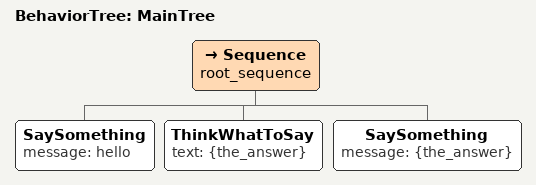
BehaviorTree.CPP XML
<root BTCPP_format="3">
    <BehaviorTree ID="MainTree">
        <Sequence name="root_sequence">
            <SaySomething   message="hello" />
            <ThinkWhatToSay text="{the_answer}" />
            <SaySomething   message="{the_answer}" />
        </Sequence>
    </BehaviorTree>
</root>
